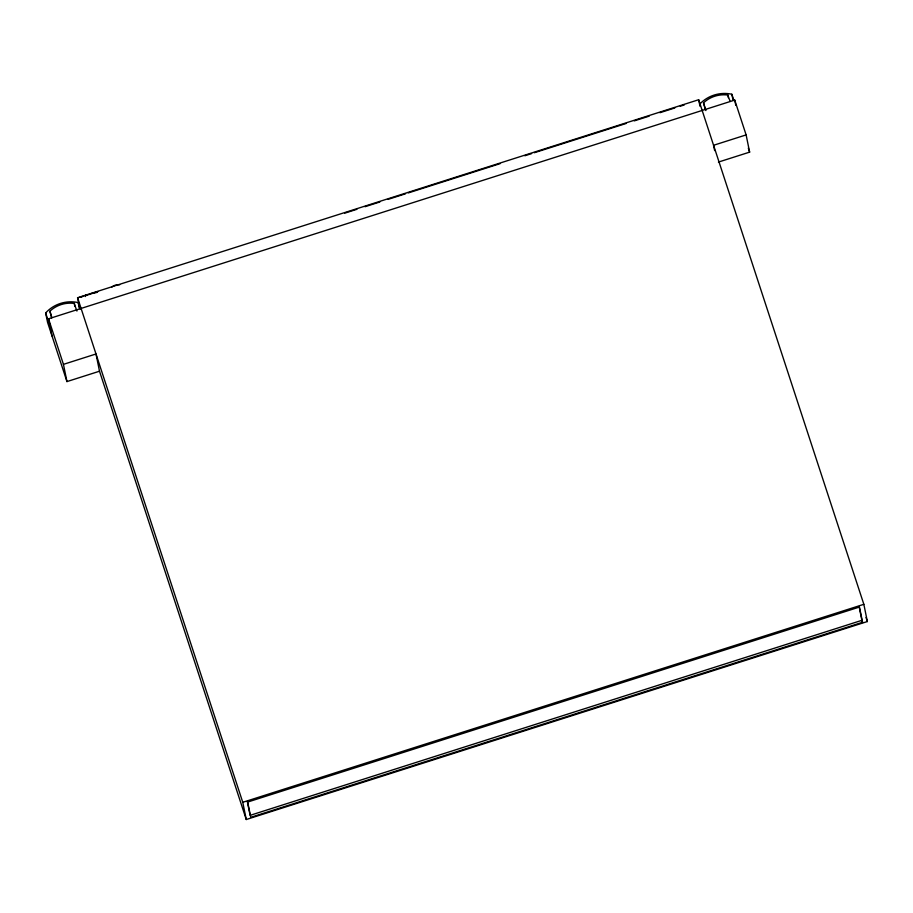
<?xml version="1.0" encoding="UTF-8"?>
<svg xmlns="http://www.w3.org/2000/svg" width="913" height="913" viewBox="0 0 913 913"><rect width="100%" height="100%" fill="white"/><g stroke="black" fill="none" stroke-linecap="round" stroke-linejoin="round"><path stroke-width="1.37" d="M85.993 295.527C91.448 294.328 83.996 294.248 85.343 296.52M51.596 317.792L50.032 311.071A29.045 28.041 -11.5 0 1 74.124 303.39L76.943 311.059M705.224 109.434L703.661 102.713A29.045 28.041 -11.5 0 1 727.764 95.032L730.16 101.434M89.109 294.397L90.558 293.792M79.808 308.651L77.582 297.718L698.662 99.734L863.846 604.315L867.35 621.548L246.27 819.52L99.506 371.214L96.002 353.982L63.442 364.355L66.957 381.588L99.506 371.214M80.104 297.124L83.163 296.303M91.734 293.427L94.085 292.674M94.587 292.605L98.09 291.532M80.139 297.261L82.147 296.622M88.744 294.637L94.107 292.811M94.621 292.765L96.926 291.909M344.749 213.174L356.903 209.305M365.006 206.715L379.876 201.978M387.979 199.399L405.543 193.796M408.248 192.94L500.119 163.644M524.849 155.769L531.606 153.612M534.31 152.745L626.181 123.46M634.295 120.881L649.154 116.145M659.962 112.698L674.821 107.962M680.231 106.239L684.282 104.938M95.648 292.708L97.212 292.354M52.041 336.041L48.537 318.808L734.725 100.076L746.126 134.907L749.63 152.129L718.428 162.08M746.126 134.907L713.567 145.281L714.651 150.588M246.27 819.52L242.767 802.299L863.846 604.315M859.087 606.449L861.906 620.326L250.128 815.343L247.297 801.466M862.557 622.301L250.767 817.318L247.663 802.059L859.453 607.042L862.557 622.301L861.906 620.326M728.312 97.702L728.083 95.078M74.672 306.06L74.455 303.447M699.951 103.888A33.199 32.058 -11.5 0 1 731.838 94.233L733.881 100.453M748.318 148.111L749.63 152.129M703.432 102.941L705.932 110.564M866.015 617.485L867.35 621.548M85.206 295.504L85.48 296.337M77.582 297.718L242.767 802.299M66.957 381.588L47.556 322.346L45.65 312.965A33.199 32.058 -11.5 0 1 78.21 302.591L80.241 308.822M49.804 311.299L51.881 317.656M48.537 318.808L63.442 364.355M45.65 312.965L50.135 326.671M734.725 100.076L735.787 105.315M731.838 94.233L732.934 99.585M698.662 99.734L699.997 106.285M78.21 302.591L79.294 307.943M111.877 286.979A10.043 9.689 -11.5 0 1 119.683 284.799"/></g></svg>
